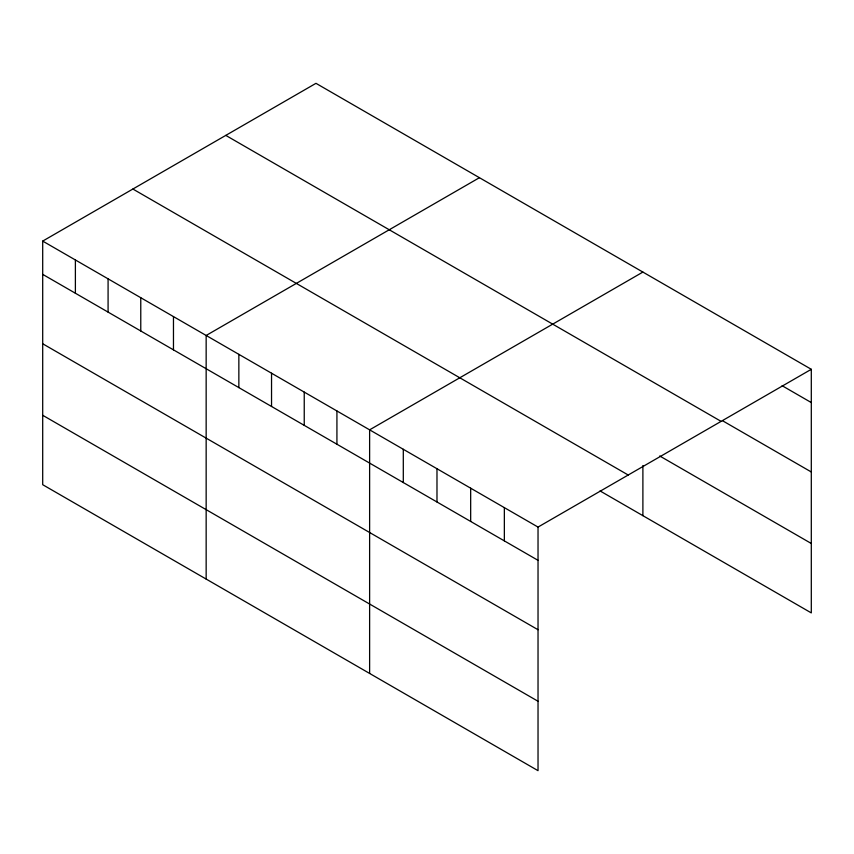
<?xml version="1.0" encoding="UTF-8"?>
<svg xmlns="http://www.w3.org/2000/svg" width="854" height="854" viewBox="0 0 854 854"><rect width="100%" height="100%" fill="white"/><g stroke="black" fill="none" stroke-linecap="round" stroke-linejoin="round"><path stroke-width="1.28" d="M42.7 241.095L538.031 527.078L538.031 770.671L42.7 484.698L42.7 241.095L315.969 83.329L811.3 369.302L811.3 612.905L600.052 490.933M479.425 177.696L206.156 335.473L206.156 579.065M642.891 272.074L369.622 429.84L369.622 673.443M538.031 527.078L811.3 369.302M782.104 385.709L811.3 402.565M722.601 420.766L811.3 471.974M225.787 135.391L721.118 421.374M659.726 455.983L811.3 543.486M132.882 189.033L628.213 475.016M42.7 274.358L538.031 560.331M42.7 343.767L538.031 629.74M42.7 415.279L538.031 701.262M642.891 465.537L642.891 515.667M504.351 507.628L504.351 540.881M470.671 488.178L470.671 521.442M436.981 468.739L436.981 501.992M403.301 449.289L403.301 482.542M336.924 410.966L336.924 444.229M304.237 392.093L304.237 425.345M271.54 373.219L271.54 406.472M238.853 354.346L238.853 387.599M173.469 316.599L173.469 349.852M140.771 297.726L140.771 330.978M108.084 278.852L108.084 312.105M75.387 259.968L75.387 293.232"/></g></svg>
